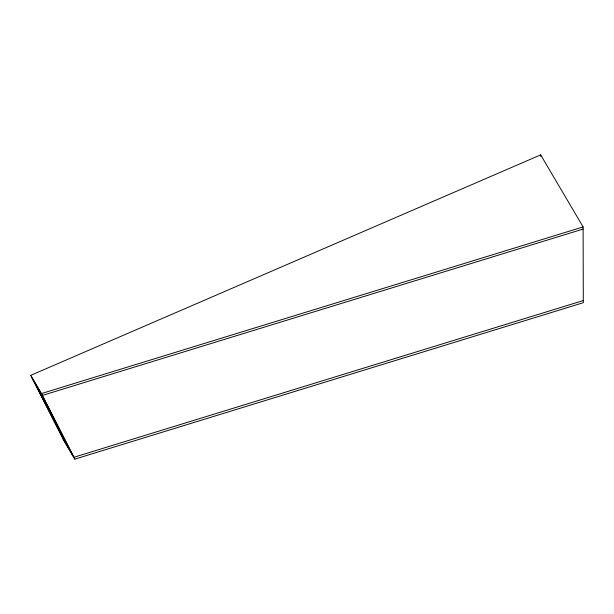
<?xml version="1.0" encoding="UTF-8"?>
<svg xmlns="http://www.w3.org/2000/svg" width="614" height="614" viewBox="0 0 614 614"><rect width="100%" height="100%" fill="white"/><g stroke="black" fill="none" stroke-linecap="round" stroke-linejoin="round"><path stroke-width="0.92" d="M30.7 375.354L540.65 154.874L583.116 226.919L583.3 302.702L74.839 459.126L64.102 440.913L30.7 375.354L41.437 393.566L74.839 459.126M41.437 393.566L583.116 226.919M583.123 229.068L42.381 395.416L31.644 377.211M583.292 300.553L73.895 457.269L63.158 439.056M41.384 393.727L72.897 455.58M32.642 378.899L64.155 440.752M540.65 154.874L540.688 156.37"/></g></svg>
